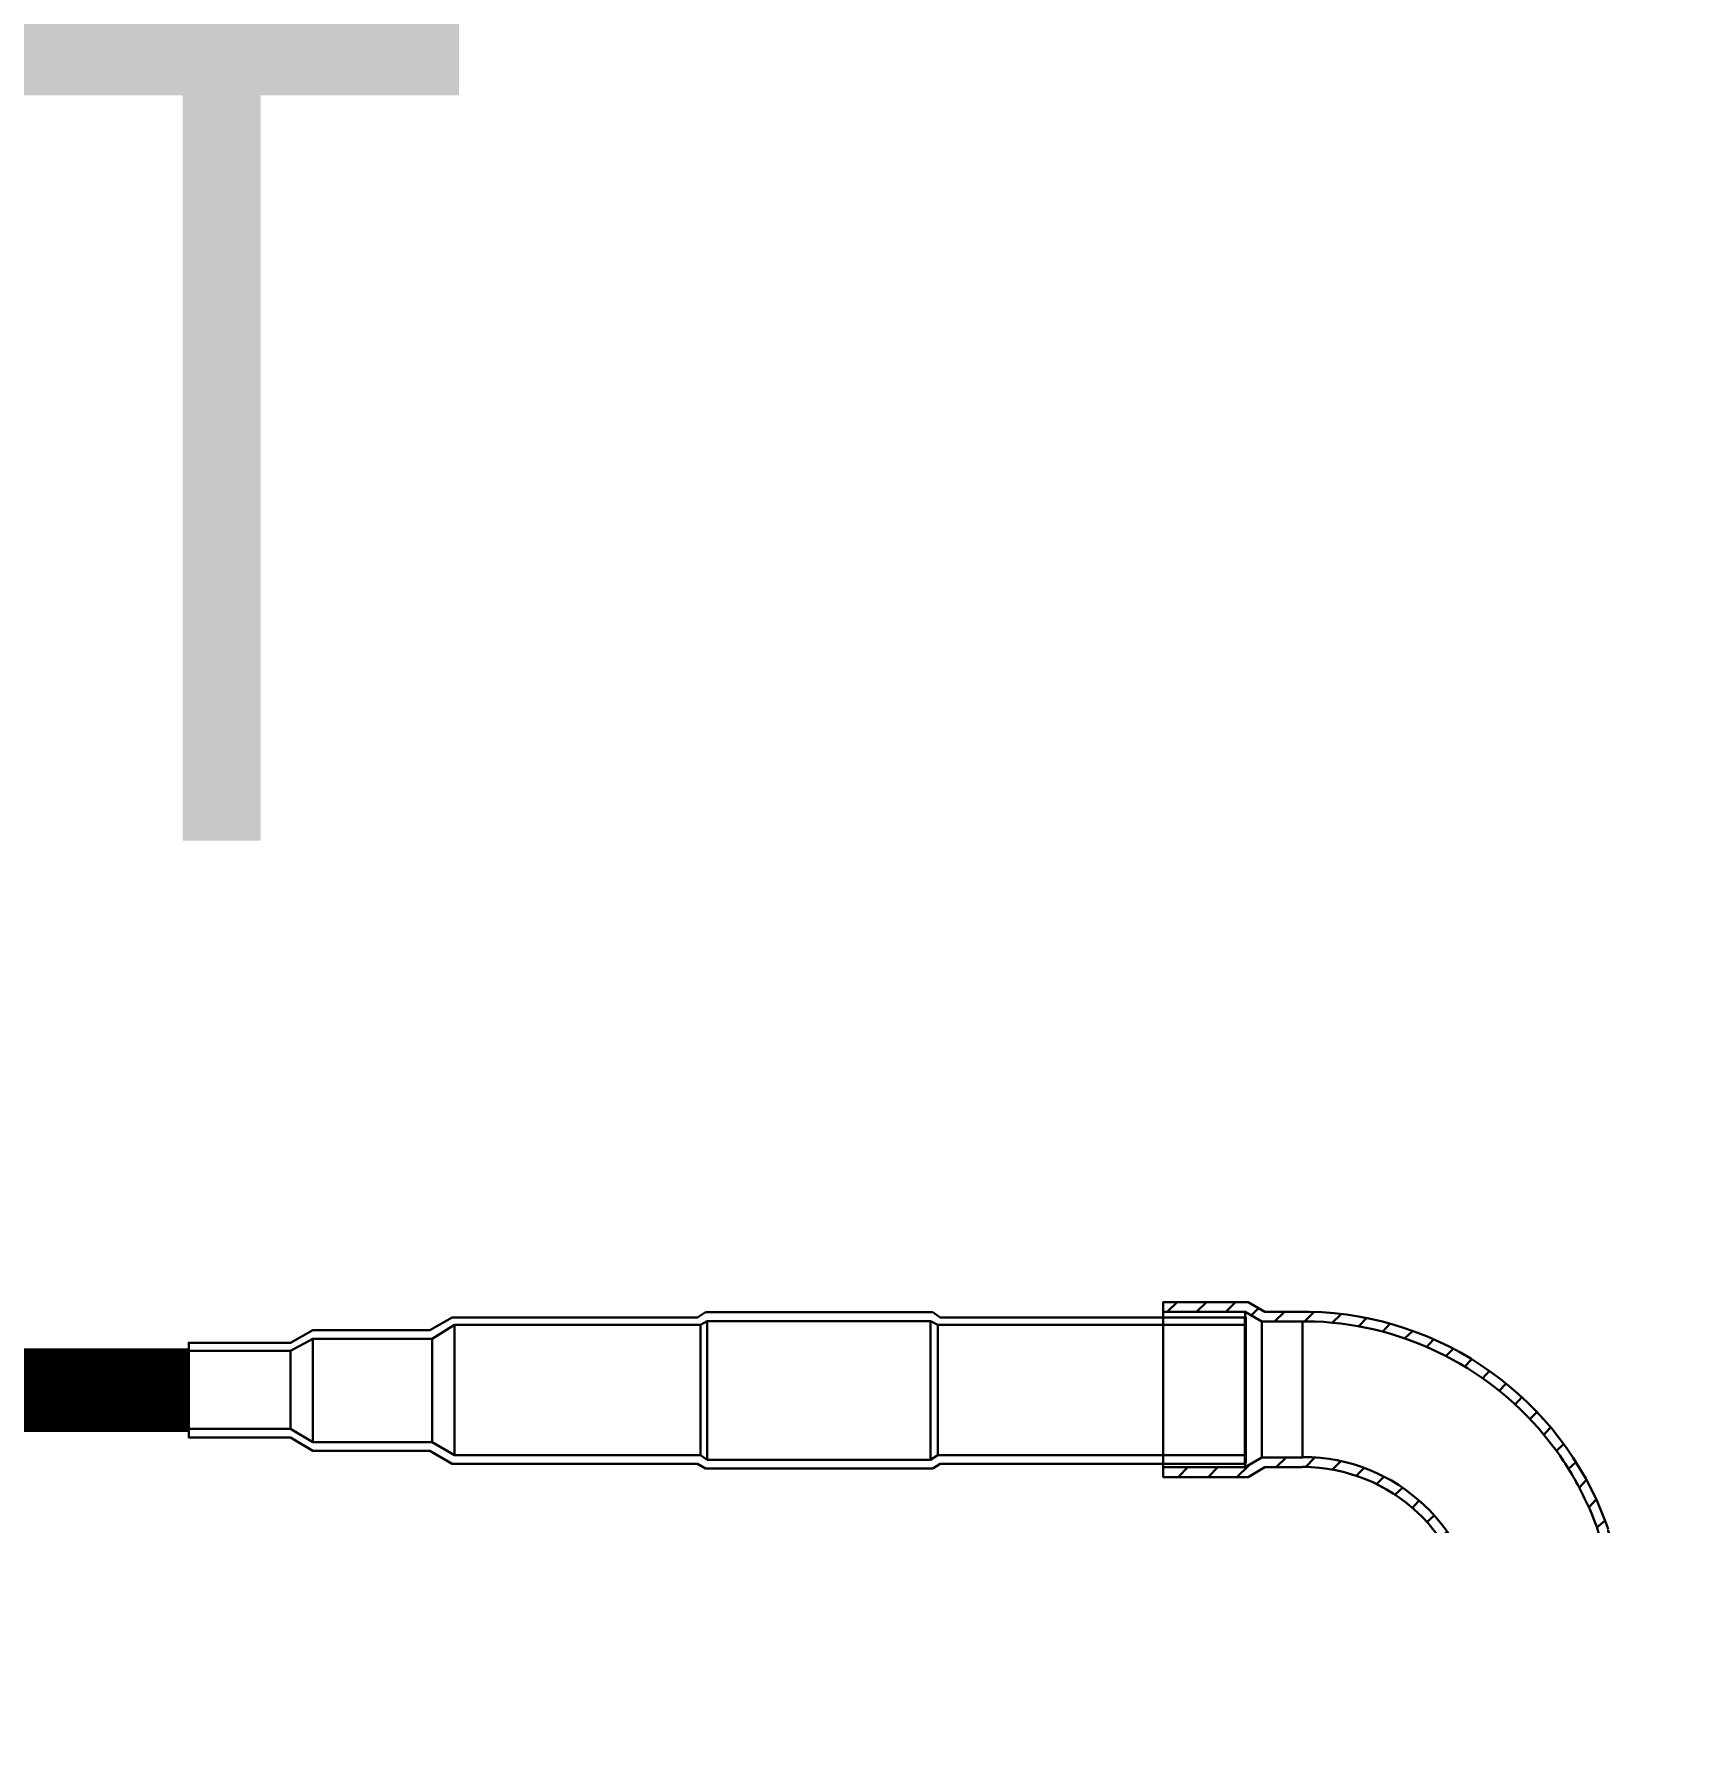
# Model space of a CAD drawing. Header units: millimetres. Extents: x -81374 to 485233, y -39075 to 157313.
# Drawn here: x 38708.1 to 39104.4, y -12102.9 to -11696.1 of the extents above; entities that cross this region are included whole.
import ezdxf
from ezdxf.enums import TextEntityAlignment as Align

# ---------------------------------------------------------------- set-up
doc = ezdxf.new("R2010")
doc.units = ezdxf.units.MM
for name, color, linetype, lineweight in [('G-IMPT', 8, 'Continuous', 5), ('P-PIPE-IDEN', 7, 'Continuous', 9), ('vrv text', 90, 'Continuous', 30)]:
    doc.layers.add(name, color=color, linetype=linetype, lineweight=lineweight)
doc.layers.add('M-HVAC VRV PIPE', color=152, linetype='Continuous')
doc.layers.add('M-HVAC-TEXT', color=7, linetype='Continuous')
doc.styles.add('Arial_2', font='arial.ttf', dxfattribs={"height": 75})
doc.styles.add('romans', font='stylu.ttf', dxfattribs={"height": 125})
doc.styles.get("Standard").update_dxf_attribs({"font": 'arial.ttf'})

# ---------------------------------------------------------------- blocks, each defined once
blk = doc.blocks.new('floor plan 1')
at = {"layer": 'G-IMPT', "color": 8, "ltscale": 500}
for p, q in [((19363.3, -27052.2, 0), (19359.6, -27053.63, 0)), ((19367.3, -27051.3, 0), (19363.3, -27052.2, 0)), ((19371.63, -27050.95, 0), (19367.3, -27051.3, 0)), ((19371.63, -27050.95, 0), (19376.03, -27051.3, 0)), ((19376.03, -27051.3, 0), (19380, -27052.21, 0)), ((19380, -27052.21, 0), (19383.69, -27053.65, 0)), ((19356.05, -27055.62, 0), (19352.82, -27058.07, 0)), ((19359.6, -27053.63, 0), (19356.05, -27055.62, 0)), ((19383.69, -27053.65, 0), (19390.52, -27058.13, 0)), ((19352.82, -27058.07, 0), (19349.98, -27060.95, 0)), ((19390.52, -27058.13, 0), (19395.71, -27064.22, 0)), ((19347.56, -27064.22, 0), (19345.64, -27067.77, 0)), ((19349.98, -27060.95, 0), (19347.56, -27064.22, 0)), ((19395.71, -27064.22, 0), (19397.61, -27067.74, 0)), ((19345.64, -27067.77, 0), (19343.33, -27075.65, 0)), ((19397.61, -27067.74, 0), (19399.94, -27075.64, 0)), ((19343.33, -27075.65, 0), (19343.04, -27079.78, 0)), ((19399.94, -27075.64, 0), (19400.23, -27079.78, 0)), ((19343.03, -27087.93, 0), (19343.03, -27079.78, 0)), ((19400.23, -27079.78, 0), (19400.23, -27087.75, 0)), ((19371.63, -27085.44, 0), (19316, -27090.2, 0)), ((19371.63, -27086.35, 0), (19360.4, -27087.6, 0)), ((19371.63, -27085.44, 0), (19427.27, -27090.2, 0)), ((19371.63, -27086.35, 0), (19382.87, -27087.6, 0)), ((19316, -27090.2, 0), (19255.69, -27103.31, 0)), ((19427.27, -27090.2, 0), (19487.58, -27103.31, 0)), ((19289.63, -27095.42, 0), (19284.81, -27097.08, 0)), ((19298.59, -27094.43, 0), (19289.63, -27095.42, 0)), ((19371.63, -27096.88, 0), (19317.75, -27101.5, 0)), ((19371.63, -27096.88, 0), (19425.52, -27101.5, 0)), ((19444.68, -27094.43, 0), (19453.64, -27095.42, 0)), ((19453.64, -27095.42, 0), (19458.46, -27097.08, 0)), ((19371.63, -27097.79, 0), (19288.21, -27107.88, 0)), ((19343.03, -27164.2, 0), (19343.03, -27098.49, 0)), ((19371.63, -27097.79, 0), (19455.06, -27107.88, 0)), ((19400.23, -27097.33, 0), (19400.23, -27164.2, 0)), ((19255.69, -27103.31, 0), (19251.15, -27104.43, 0)), ((19317.75, -27101.5, 0), (19258.97, -27114.28, 0)), ((19425.52, -27101.5, 0), (19484.3, -27114.28, 0)), ((19257.64, -27107.13, 0), (19279.83, -27146.4, 0)), ((19288.21, -27107.88, 0), (19274.52, -27112.7, 0)), ((19455.06, -27107.88, 0), (19468.75, -27112.7, 0)), ((19269.87, -27152.03, 0), (19247.68, -27112.76, 0)), ((19274.52, -27112.7, 0), (19262.54, -27118.21, 0)), ((19254.16, -27115.47, 0), (19212.42, -27130.45, 0)), ((19258.97, -27114.28, 0), (19254.16, -27115.47, 0)), ((19363.29, -27133.68, 0), (19363.29, -27118.05, 0)), ((19221.93, -27126.86, 0), (19227.54, -27123.39, 0)), ((19253.71, -27122.28, 0), (19241.51, -27128.55, 0)), ((19211.82, -27134.57, 0), (19221.93, -27126.86, 0)), ((19241.51, -27128.55, 0), (19231.28, -27134.45, 0)), ((19212.42, -27130.45, 0), (19192.7, -27140.86, 0)), ((19206.4, -27140.79, 0), (19211.82, -27134.57, 0)), ((19231.28, -27134.45, 0), (19224.4, -27139.06, 0)), ((19192.7, -27140.86, 0), (19177.45, -27151.5, 0)), ((19204.13, -27145.72, 0), (19206.4, -27140.79, 0)), ((19224.4, -27139.06, 0), (19219.78, -27142.79, 0)), ((19204.36, -27152.2, 0), (19204.13, -27145.72, 0)), ((19217.01, -27145.63, 0), (19215.16, -27148.75, 0)), ((19219.78, -27142.79, 0), (19217.01, -27145.63, 0)), ((19278.57, -27144.88, 0), (19277.45, -27144.14, 0)), ((19279.47, -27145.84, 0), (19278.57, -27144.88, 0)), ((19280.12, -27146.99, 0), (19279.47, -27145.84, 0)), ((19205.11, -27152.65, 0), (19207.42, -27148.11, 0)), ((19207.42, -27148.11, 0), (19209.11, -27147.09, 0)), ((19208.85, -27147.08, 0), (19210.78, -27146.95, 0)), ((19209.11, -27147.09, 0), (19208.85, -27147.08, 0)), ((19210.78, -27146.95, 0), (19211.7, -27147.01, 0)), ((19211.7, -27147.01, 0), (19212.6, -27147.21, 0)), ((19212.6, -27147.21, 0), (19213.45, -27147.56, 0)), ((19213.45, -27147.56, 0), (19214.23, -27148.04, 0)), ((19214.23, -27148.04, 0), (19214.92, -27148.65, 0)), ((19214.92, -27148.65, 0), (19215.49, -27149.35, 0)), ((19215.16, -27148.75, 0), (19215.92, -27150.06, 0)), ((19215.34, -27149.14, 0), (19232.04, -27171.05, 0)), ((19269.58, -27147.05, 0), (19269.14, -27149.27, 0)), ((19269.14, -27149.27, 0), (19269.58, -27151.45, 0)), ((19177.45, -27151.5, 0), (19171.71, -27156.49, 0)), ((19205.53, -27154.85, 0), (19204.36, -27152.2, 0)), ((19206.08, -27155.85, 0), (19205.11, -27152.65, 0)), ((19215.92, -27150.06, 0), (19216.03, -27150.33, 0)), ((19171.71, -27156.49, 0), (19167.07, -27161.23, 0)), ((19222.9, -27177.93, 0), (19206.23, -27156.06, 0)), ((19167.07, -27161.23, 0), (19160.96, -27169.47, 0)), ((19160.96, -27169.47, 0), (19158.53, -27175.46, 0)), ((19221.81, -27174.05, 0), (19221.84, -27175.43, 0)), ((19232.08, -27171.11, 0), (19233.17, -27172.6, 0)), ((19233.17, -27172.6, 0), (19234.86, -27174.99, 0)), ((19158.53, -27175.46, 0), (19158.74, -27179.43, 0)), ((19221.84, -27175.43, 0), (19222.23, -27176.76, 0)), ((19222.23, -27176.76, 0), (19222.76, -27177.74, 0)), ((19222.76, -27177.74, 0), (19223.12, -27178.2, 0)), ((19222.85, -27177.88, 0), (19225.62, -27181.75, 0)), ((19223.12, -27178.2, 0), (19223.61, -27178.71, 0)), ((19234.86, -27174.99, 0), (19237.44, -27178.72, 0)), ((19150.32, -27187.16, 0), (19158.74, -27179.43, 0)), ((19157.63, -27180.64, 0), (19159.18, -27180.72, 0)), ((19159.18, -27180.72, 0), (19160.65, -27181.24, 0)), ((19160.62, -27181.22, 0), (19194.43, -27198.46, 0)), ((19160.65, -27181.24, 0), (19161.9, -27182.12, 0)), ((19223.61, -27178.71, 0), (19224.16, -27179.15, 0)), ((19224.16, -27179.15, 0), (19224.76, -27179.51, 0)), ((19224.76, -27179.51, 0), (19225.39, -27179.79, 0)), ((19225.39, -27179.79, 0), (19226.07, -27179.99, 0)), ((19225.62, -27181.75, 0), (19228.26, -27185.56, 0)), ((19226.07, -27179.99, 0), (19226.76, -27180.11, 0)), ((19226.76, -27180.11, 0), (19227.47, -27180.14, 0)), ((19237.44, -27178.72, 0), (19240.55, -27183.25, 0)), ((19152.37, -27186.32, 0), (19152.5, -27184.84, 0)), ((19152.41, -27187.1, 0), (19152.37, -27186.32, 0)), ((19152.5, -27184.84, 0), (19153.37, -27182.88, 0)), ((19153.37, -27182.88, 0), (19153.65, -27182.71, 0)), ((19228.26, -27185.56, 0), (19231.32, -27190.02, 0)), ((19240.55, -27183.25, 0), (19246.19, -27191.55, 0)), ((19150.32, -27187.16, 0), (19154.24, -27190.6, 0)), ((19152.57, -27187.87, 0), (19152.41, -27187.1, 0)), ((19152.83, -27188.62, 0), (19152.57, -27187.87, 0)), ((19153.17, -27189.31, 0), (19152.83, -27188.62, 0)), ((19153.61, -27189.95, 0), (19153.17, -27189.31, 0)), ((19154.14, -27190.52, 0), (19153.61, -27189.95, 0)), ((19231.32, -27190.02, 0), (19236.86, -27198.17, 0)), ((19189.22, -27208.64, 0), (19155.42, -27191.41, 0)), ((19246.19, -27191.55, 0), (19249.92, -27197.06, 0)), ((19194.93, -27198.74, 0), (19195.53, -27199.12, 0)), ((19236.86, -27198.17, 0), (19240.82, -27204.03, 0)), ((19195.53, -27199.12, 0), (19196.72, -27199.96, 0)), ((19196.72, -27199.96, 0), (19199.84, -27202.59, 0)), ((19199.84, -27202.59, 0), (19203.14, -27205.65, 0)), ((19186.69, -27206.01, 0), (19187.12, -27206.74, 0)), ((19187.12, -27206.74, 0), (19187.58, -27207.31, 0)), ((19195.81, -27207.54, 0), (19196.71, -27206.37, 0)), ((19196.71, -27206.37, 0), (19197.27, -27205, 0)), ((19197.27, -27205, 0), (19197.47, -27203.55, 0)), ((19203.14, -27205.65, 0), (19205.73, -27208.13, 0)), ((19187.58, -27207.31, 0), (19187.95, -27207.74, 0)), ((19187.95, -27207.74, 0), (19189.08, -27208.57, 0)), ((19188.71, -27208.35, 0), (19190.84, -27209.92, 0)), ((19189.08, -27208.57, 0), (19190.43, -27209.09, 0)), ((19190.43, -27209.09, 0), (19191.87, -27209.25, 0)), ((19190.84, -27209.92, 0), (19193.3, -27212.11, 0)), ((19191.87, -27209.25, 0), (19193.31, -27209.03, 0)), ((19193.31, -27209.03, 0), (19194.66, -27208.45, 0)), ((19194.66, -27208.45, 0), (19195.81, -27207.54, 0)), ((19205.73, -27208.13, 0), (19209.37, -27211.71, 0)), ((19193.3, -27212.11, 0), (19196.93, -27215.54, 0)), ((19209.37, -27211.71, 0), (19215.63, -27218.02, 0)), ((19196.93, -27215.54, 0), (19200.17, -27218.7, 0)), ((19200.17, -27218.7, 0), (19206.68, -27225.22, 0)), ((19343.03, -27231.59, 0), (19343.03, -27219.92, 0)), ((19400.23, -27219.92, 0), (19400.23, -27231.59, 0)), ((19206.68, -27225.22, 0), (19208.64, -27227.24, 0)), ((19343.03, -27245.07, 0), (19343.03, -27237.09, 0)), ((19400.24, -27237.09, 0), (19400.24, -27245.07, 0))]:
    blk.add_line(p, q, dxfattribs=at)
for centre, radius, start, end in [((30901.19, -15868.25), 12777.77, 49.906974, 259.603181), ((18060.55, -17690.18), 9598.53, 196.540677, 301.958989), ((19371.63, -27387.8, 0), 228.8, 0, 180), ((19371.63, -27387.8, 0), 228.8, 0, 180), ((19371.63, -27387.8, 0), 227.37, 0, 180)]:
    blk.add_arc(centre, radius, start, end, dxfattribs=at)
at = {"layer": 'G-IMPT', "color": 8, "ltscale": 500, "extrusion": (0, 0, -1)}
for centre, major_axis, ratio, start_param, end_param in [((19252.66, -27109.95, 0), (4.98, 2.81), 0.992436, 4.258135, 5.223509), ((19252.66, -27109.95, 0), (4.98, 2.81), 0.992436, 0.957956, 2.081916), ((19371.63, -27114.49, 0), (-8.35, 0), 0.173648, 0.261799, 2.879793), ((19371.63, -27114.49, 0), (-8.35, 0), 0.173648, 5.497787, 6.021386), ((19371.63, -27114.49, 0), (-8.35, 0), 0.173648, 4.18879, 5.235988), ((19371.63, -27114.49, 0), (-8.35, 0), 0.173648, 3.403392, 3.926991), ((19274.85, -27149.22, 0), (4.98, 2.81), 0.992436, 0.099802, 2.081916), ((19274.85, -27149.22, 0), (4.98, 2.81), 0.992436, 2.081916, 3.241394)]:
    blk.add_ellipse(centre, major_axis=major_axis, ratio=ratio, start_param=start_param, end_param=end_param, dxfattribs=at)
at = {"layer": 'G-IMPT', "color": 8, "ltscale": 500}
for points in [[(19343.47, -27084.78, 0), (19342.9, -27081.49, 0), (19342.88, -27074.71, 0), (19346.35, -27065.12, 0), (19352.79, -27057.32, 0), (19361.68, -27052.13, 0), (19368.17, -27051, 0), (19371.63, -27050.96, 0)], [(19371.63, -27087.05, 0), (19371.63, -27086.89, 0), (19371.63, -27086.63, 0), (19371.63, -27086.39, 0), (19371.63, -27086.32, 0), (19371.63, -27086.44, 0), (19371.63, -27086.72, 0), (19371.63, -27087.02, 0), (19371.63, -27087.19, 0)], [(19371.63, -27087.05, 0), (19371.63, -27086.9, 0), (19371.63, -27086.63, 0), (19371.63, -27086.39, 0), (19371.63, -27086.32, 0), (19371.63, -27086.44, 0), (19371.63, -27086.72, 0), (19371.63, -27087.02, 0), (19371.63, -27087.19, 0)], [(19251.15, -27104.43, 0), (19251.16, -27104.43, 0), (19251.18, -27104.44, 0), (19251.2, -27104.47, 0)], [(19369.1, -27108.48, 0), (19367.61, -27108.34, 0), (19366.17, -27108.1, 0), (19364.76, -27107.76, 0)], [(19369.1, -27108.48, 0), (19367.62, -27108.35, 0), (19366.18, -27108.11, 0), (19364.77, -27107.76, 0)], [(19378.7, -27107.71, 0), (19377.26, -27108.07, 0), (19375.76, -27108.25, 0), (19374.25, -27108.38, 0)], [(19364.12, -27112.33, 0), (19363.85, -27112.5, 0), (19363.43, -27112.82, 0), (19363.29, -27113.08, 0), (19363.29, -27113.19, 0)], [(19379.98, -27113.19, 0), (19379.98, -27113.08, 0), (19379.84, -27112.82, 0), (19379.42, -27112.5, 0), (19379.15, -27112.33, 0)], [(19379.77, -27113.45, 0), (19379.91, -27113.39, 0), (19379.98, -27113.3, 0), (19379.98, -27113.19, 0)]]:
    blk.add_open_spline(points, degree=3, dxfattribs=at)
for points, knots in [([(19343.47, -27084.76, 0), (19343.25, -27083.54, 0), (19343.01, -27081.28, 0), (19343.05, -27077.87, 0), (19343.48, -27074.18, 0), (19344.63, -27069.92, 0), (19346.71, -27065.34, 0), (19349.59, -27061.22, 0), (19353.1, -27057.63, 0), (19357.22, -27054.74, 0), (19361.79, -27052.56, 0), (19366.52, -27051.29, 0), (19369.9, -27050.98, 0), (19371.63, -27050.96, 0)], [-0.5555556, -0.5555556, -0.5555556, -0.5555556, -0.5138889, -0.4791667, -0.4444444, -0.3888889, -0.3333333, -0.2777778, -0.2222222, -0.1666667, -0.1111111, -0.0555556, 0, 0, 0, 0]), ([(19371.63, -27050.96, 0), (19375.11, -27051, 0), (19379.96, -27051.84, 0), (19386.04, -27054.73, 0), (19390.15, -27057.61, 0), (19393.68, -27061.22, 0), (19396.57, -27065.35, 0), (19398.64, -27069.91, 0), (19399.95, -27074.76, 0), (19400.36, -27079.76, 0), (19400.09, -27083.11, 0), (19399.81, -27084.76, 0)], [-1, -1, -1, -1, -0.8888889, -0.8333333, -0.7777778, -0.7222222, -0.6666667, -0.6111111, -0.5555556, -0.5, -0.4444444, -0.4444444, -0.4444444, -0.4444444]), ([(19371.63, -27050.96, 0), (19375.98, -27051.01, 0), (19381.96, -27052.32, 0), (19388.39, -27056.26, 0), (19391.47, -27058.94, 0), (19393.62, -27061.27, 0), (19395.51, -27063.82, 0), (19397.58, -27067.34, 0), (19399.5, -27072.36, 0), (19400.27, -27077.44, 0), (19400.22, -27081.7, 0), (19399.98, -27083.75, 0), (19399.8, -27084.77, 0)], [-1, -1, -1, -1, -0.8611111, -0.7916667, -0.7569444, -0.7222222, -0.6875, -0.6527778, -0.5833333, -0.5138889, -0.4791667, -0.4444444, -0.4444444, -0.4444444, -0.4444444]), ([(19371.63, -27087.3, 0), (19371.63, -27087.05, 0), (19371.63, -27086.6, 0), (19371.63, -27085.87, 0), (19371.63, -27085.37, 0), (19371.63, -27085.45, 0), (19371.63, -27085.85, 0), (19371.63, -27086.16, 0), (19371.63, -27086.34, 0)], [0.5555556, 0.5555556, 0.5555556, 0.5555556, 0.6111111, 0.6666667, 0.7777778, 0.8888889, 0.9444444, 1, 1, 1, 1]), ([(19371.63, -27095.98, 0), (19371.63, -27096.16, 0), (19371.63, -27096.46, 0), (19371.63, -27096.76, 0), (19371.63, -27096.9, 0), (19371.63, -27096.86, 0), (19371.63, -27096.64, 0), (19371.63, -27096.14, 0), (19371.63, -27095.3, 0), (19371.63, -27094.25, 0), (19371.63, -27093.36, 0), (19371.63, -27092.4, 0), (19371.63, -27091.08, 0), (19371.63, -27089.74, 0), (19371.63, -27088.49, 0), (19371.63, -27087.64, 0), (19371.63, -27086.9, 0), (19371.63, -27086.52, 0), (19371.63, -27086.34, 0)], [0, 0, 0, 0, 0.055556, 0.111111, 0.166667, 0.222222, 0.277778, 0.333333, 0.444444, 0.5, 0.555556, 0.611111, 0.666667, 0.777778, 0.833333, 0.888889, 0.944444, 1, 1, 1, 1]), ([(19371.63, -27096.96, 0), (19371.63, -27097.13, 0), (19371.63, -27097.42, 0), (19371.63, -27097.71, 0), (19371.63, -27097.82, 0), (19371.63, -27097.75, 0), (19371.63, -27097.52, 0), (19371.63, -27096.99, 0), (19371.63, -27096.35, 0), (19371.63, -27095.85, 0)], [-0.6666667, -0.6666667, -0.6666667, -0.6666667, -0.6111111, -0.5555556, -0.5, -0.4444444, -0.3888889, -0.3333333, -0.2222222, -0.2222222, -0.2222222, -0.2222222]), ([(19371.63, -27096.96, 0), (19371.63, -27097.13, 0), (19371.63, -27097.42, 0), (19371.63, -27097.71, 0), (19371.63, -27097.82, 0), (19371.63, -27097.75, 0), (19371.63, -27097.52, 0), (19371.63, -27097.05, 0), (19371.63, -27096.46, 0), (19371.63, -27095.97, 0), (19371.63, -27095.85, 0)], [0.3333333, 0.3333333, 0.3333333, 0.3333333, 0.3888889, 0.4444444, 0.5, 0.5555556, 0.6111111, 0.6666667, 0.75, 0.7777778, 0.7777778, 0.7777778, 0.7777778]), ([(19251.27, -27105.31, 0), (19251.23, -27105.13, 0), (19251.17, -27104.84, 0), (19251.13, -27104.52, 0), (19251.14, -27104.44, 0), (19251.15, -27104.43, 0)], [0, 0, 0, 0, 0.0555556, 0.1111111, 0.1797143, 0.1797143, 0.1797143, 0.1797143]), ([(19251.27, -27105.31, 0), (19251.3, -27105.49, 0), (19251.38, -27105.86, 0), (19251.61, -27106.82, 0), (19251.97, -27108.26, 0), (19252.4, -27109.9, 0), (19252.76, -27111.18, 0), (19253.05, -27112.18, 0), (19253.34, -27113.17, 0), (19253.62, -27114.08, 0), (19253.86, -27114.79, 0), (19254.02, -27115.23, 0), (19254.09, -27115.39, 0), (19254.12, -27115.43, 0)], [0, 0, 0, 0, 0.0555556, 0.1111111, 0.2222222, 0.3333333, 0.3888889, 0.4444444, 0.5138889, 0.5833333, 0.6527778, 0.7222222, 0.7777778, 0.7777778, 0.7777778, 0.7777778]), ([(19378.71, -27107.7, 0), (19378.05, -27107.87, 0), (19376.61, -27108.2, 0), (19375.09, -27108.34, 0), (19374.27, -27108.4, 0)], [-0.07874903, -0.07874903, -0.07874903, -0.07874903, -0.05555556, -0.02873291, -0.02873291, -0.02873291, -0.02873291]), ([(19273.42, -27110.98, 0), (19273.53, -27111.21, 0), (19273.76, -27111.63, 0), (19274.04, -27112.12, 0), (19274.27, -27112.47, 0), (19274.43, -27112.67, 0), (19274.5, -27112.7, 0), (19274.52, -27112.7, 0)], [0.2222222, 0.2222222, 0.2222222, 0.2222222, 0.2777778, 0.3333333, 0.3888889, 0.4444444, 0.4956758, 0.4956758, 0.4956758, 0.4956758]), ([(19274.52, -27112.7, 0), (19274.52, -27112.69, 0), (19274.55, -27112.68, 0), (19274.56, -27112.6, 0), (19274.52, -27112.33, 0), (19274.38, -27111.76, 0), (19274.16, -27111.14, 0), (19273.98, -27110.65, 0)], [0.4980564, 0.4980564, 0.4980564, 0.4980564, 0.5, 0.5555556, 0.6111111, 0.6666667, 0.7777778, 0.7777778, 0.7777778, 0.7777778]), ([(19363.29, -27113.19, 0), (19363.29, -27113.3, 0), (19363.43, -27113.48, 0), (19363.95, -27113.58, 0), (19364.56, -27113.61, 0), (19365.1, -27113.62, 0), (19365.72, -27113.6, 0), (19366.41, -27113.57, 0), (19367.17, -27113.54, 0), (19368.27, -27113.49, 0), (19369.75, -27113.43, 0), (19371.01, -27113.42, 0), (19371.63, -27113.42, 0)], [-1, -1, -1, -1, -0.857143, -0.714286, -0.642857, -0.571429, -0.5, -0.428571, -0.357143, -0.285714, -0.142857, 0, 0, 0, 0]), ([(19371.63, -27110.52, 0), (19371.01, -27110.52, 0), (19369.75, -27110.58, 0), (19368.27, -27110.82, 0), (19367.17, -27111.08, 0), (19366.41, -27111.3, 0), (19365.72, -27111.55, 0), (19365.21, -27111.76, 0), (19364.94, -27111.88, 0), (19364.85, -27111.92, 0)], [-1, -1, -1, -1, -0.8571429, -0.7142857, -0.6428571, -0.5714286, -0.5, -0.4285714, -0.3958969, -0.3958969, -0.3958969, -0.3958969]), ([(19378.16, -27111.8, 0), (19377.97, -27111.72, 0), (19377.55, -27111.55, 0), (19376.86, -27111.3, 0), (19376.1, -27111.08, 0), (19375, -27110.82, 0), (19373.52, -27110.58, 0), (19372.26, -27110.52, 0), (19371.63, -27110.52, 0)], [-0.5714286, -0.5714286, -0.5714286, -0.5714286, -0.5, -0.4285714, -0.3571429, -0.2857143, -0.1428571, 0, 0, 0, 0]), ([(19371.63, -27113.42, 0), (19372.26, -27113.42, 0), (19373.52, -27113.43, 0), (19375, -27113.49, 0), (19376.1, -27113.54, 0), (19376.86, -27113.57, 0), (19377.55, -27113.6, 0), (19378.17, -27113.62, 0), (19378.71, -27113.61, 0), (19379.02, -27113.6, 0), (19379.15, -27113.59, 0)], [-1, -1, -1, -1, -0.8571429, -0.7142857, -0.6428571, -0.5714286, -0.5, -0.4285714, -0.3571429, -0.2857143, -0.2857143, -0.2857143, -0.2857143]), ([(19210.78, -27158.25, 0), (19211.21, -27158.24, 0), (19211.83, -27158.16, 0), (19212.53, -27157.95, 0), (19212.91, -27157.8, 0), (19213.19, -27157.67, 0), (19213.47, -27157.53, 0), (19213.81, -27157.32, 0), (19214.38, -27156.9, 0), (19215.1, -27156.19, 0), (19215.69, -27155.35, 0), (19216.05, -27154.62, 0), (19216.26, -27154.05, 0), (19216.4, -27153.43, 0), (19216.47, -27152.8, 0), (19216.46, -27152.16, 0), (19216.39, -27151.54, 0), (19216.25, -27150.94, 0), (19215.98, -27150.17, 0), (19215.69, -27149.63, 0), (19215.46, -27149.3, 0)], [0, 0, 0, 0, 0.1, 0.15, 0.175, 0.2, 0.225, 0.25, 0.3, 0.4, 0.5, 0.55, 0.6, 0.65, 0.7, 0.75, 0.8, 0.85, 0.9, 1, 1, 1, 1]), ([(19206.11, -27155.89, 0), (19206.19, -27156.01, 0), (19206.32, -27156.18, 0), (19206.52, -27156.41, 0), (19206.67, -27156.57, 0), (19206.83, -27156.73, 0), (19207, -27156.89, 0), (19207.18, -27157.04, 0), (19207.36, -27157.18, 0), (19207.55, -27157.31, 0), (19207.74, -27157.43, 0), (19207.94, -27157.55, 0), (19208.14, -27157.65, 0), (19208.34, -27157.75, 0), (19208.62, -27157.87, 0), (19209.12, -27158.04, 0), (19209.87, -27158.21, 0), (19210.48, -27158.25, 0), (19210.78, -27158.25, 0)], [0, 0, 0, 0, 0.083333, 0.125, 0.166667, 0.208333, 0.25, 0.291667, 0.333333, 0.375, 0.416667, 0.458333, 0.5, 0.541667, 0.583333, 0.666667, 0.833333, 1, 1, 1, 1]), ([(19228.71, -27168.96, 0), (19228.81, -27168.98, 0), (19229.01, -27169.02, 0), (19229.31, -27169.11, 0), (19229.6, -27169.21, 0), (19229.88, -27169.33, 0), (19230.14, -27169.45, 0), (19230.36, -27169.57, 0), (19230.58, -27169.71, 0), (19230.82, -27169.86, 0), (19231.05, -27170.04, 0), (19231.25, -27170.21, 0), (19231.42, -27170.37, 0), (19231.59, -27170.54, 0), (19231.78, -27170.74, 0), (19231.97, -27170.96, 0), (19232.08, -27171.11, 0), (19232.14, -27171.2, 0)], [0.2222222, 0.2222222, 0.2222222, 0.2222222, 0.2777778, 0.3333333, 0.3888889, 0.4444444, 0.5, 0.5416667, 0.5833333, 0.6388889, 0.6944444, 0.7361111, 0.7777778, 0.8194444, 0.8611111, 0.9166667, 1, 1, 1, 1]), ([(19232.14, -27171.2, 0), (19232.19, -27171.27, 0), (19232.29, -27171.42, 0), (19232.44, -27171.67, 0), (19232.57, -27171.92, 0), (19232.67, -27172.15, 0), (19232.8, -27172.45, 0), (19232.92, -27172.81, 0), (19233.03, -27173.22, 0), (19233.09, -27173.56, 0), (19233.13, -27173.9, 0), (19233.15, -27174.24, 0), (19233.15, -27174.59, 0), (19233.12, -27174.93, 0), (19233.08, -27175.28, 0), (19232.99, -27175.73, 0), (19232.83, -27176.29, 0), (19232.56, -27176.94, 0), (19232.21, -27177.55, 0), (19231.78, -27178.11, 0), (19231.29, -27178.62, 0), (19230.75, -27179.06, 0), (19230.15, -27179.44, 0), (19229.62, -27179.69, 0), (19229.19, -27179.86, 0), (19228.85, -27179.96, 0), (19228.51, -27180.04, 0), (19228.05, -27180.11, 0), (19227.7, -27180.14, 0), (19227.47, -27180.14, 0)], [0, 0, 0, 0, 0.027778, 0.055556, 0.083333, 0.104167, 0.125, 0.166667, 0.194444, 0.222222, 0.25, 0.277778, 0.305556, 0.333333, 0.361111, 0.388889, 0.444444, 0.5, 0.555556, 0.611111, 0.666667, 0.722222, 0.777778, 0.833333, 0.861111, 0.888889, 0.916667, 0.944444, 1, 1, 1, 1]), ([(19163.67, -27186.32, 0), (19163.68, -27186, 0), (19163.64, -27185.53, 0), (19163.54, -27184.99, 0), (19163.45, -27184.69, 0), (19163.39, -27184.46, 0), (19163.31, -27184.24, 0), (19163.22, -27184.02, 0), (19163.12, -27183.81, 0), (19163.02, -27183.6, 0), (19162.91, -27183.4, 0), (19162.79, -27183.2, 0), (19162.67, -27183.01, 0), (19162.53, -27182.82, 0), (19162.39, -27182.64, 0), (19162.19, -27182.4, 0), (19162.02, -27182.24, 0), (19161.91, -27182.13, 0)], [0, 0, 0, 0, 0.2, 0.3, 0.35, 0.4, 0.45, 0.5, 0.55, 0.6, 0.65, 0.7, 0.75, 0.8, 0.85, 0.9, 1, 1, 1, 1]), ([(19154.13, -27190.51, 0), (19154.29, -27190.65, 0), (19154.54, -27190.86, 0), (19154.89, -27191.11, 0), (19155.17, -27191.28, 0), (19155.46, -27191.44, 0), (19155.76, -27191.58, 0), (19156.07, -27191.7, 0), (19156.39, -27191.8, 0), (19156.71, -27191.89, 0), (19157.03, -27191.95, 0), (19157.33, -27191.99, 0), (19157.6, -27192.01, 0), (19157.93, -27192.02, 0), (19158.3, -27192.01, 0), (19158.65, -27191.97, 0), (19158.97, -27191.92, 0), (19159.25, -27191.87, 0), (19159.56, -27191.82, 0), (19159.81, -27191.76, 0), (19160.04, -27191.68, 0), (19160.2, -27191.59, 0), (19160.29, -27191.5, 0), (19160.4, -27191.4, 0), (19160.55, -27191.29, 0), (19160.83, -27191.13, 0), (19161.27, -27190.88, 0), (19161.66, -27190.61, 0), (19161.9, -27190.4, 0), (19162.1, -27190.22, 0), (19162.31, -27189.99, 0), (19162.51, -27189.72, 0), (19162.69, -27189.45, 0), (19162.84, -27189.2, 0), (19163.03, -27188.87, 0), (19163.22, -27188.49, 0), (19163.38, -27188.06, 0), (19163.49, -27187.7, 0), (19163.57, -27187.35, 0), (19163.65, -27186.88, 0), (19163.67, -27186.54, 0), (19163.67, -27186.32, 0)], [0, 0, 0, 0, 0.05, 0.075, 0.1, 0.125, 0.15, 0.175, 0.2, 0.225, 0.25, 0.275, 0.29375, 0.3125, 0.35, 0.375, 0.39375, 0.425, 0.45, 0.475, 0.5, 0.525, 0.55, 0.575, 0.59375, 0.6125, 0.65, 0.675, 0.6875, 0.703125, 0.725, 0.75, 0.775, 0.79375, 0.8125, 0.85, 0.875, 0.9, 0.925, 0.95, 1, 1, 1, 1]), ([(19188.99, -27198.64, 0), (19189.2, -27198.52, 0), (19189.53, -27198.35, 0), (19189.99, -27198.17, 0), (19190.34, -27198.06, 0), (19190.7, -27197.97, 0), (19191.06, -27197.91, 0), (19191.42, -27197.86, 0), (19191.79, -27197.84, 0), (19192.15, -27197.85, 0), (19192.51, -27197.88, 0), (19192.87, -27197.93, 0), (19193.22, -27198, 0), (19193.58, -27198.1, 0), (19193.93, -27198.23, 0), (19194.26, -27198.37, 0), (19194.59, -27198.53, 0), (19194.89, -27198.72, 0), (19195.28, -27198.98, 0), (19195.54, -27199.2, 0), (19195.71, -27199.36, 0)], [0.4444444, 0.4444444, 0.4444444, 0.4444444, 0.5, 0.5277778, 0.5555556, 0.5833333, 0.6111111, 0.6388889, 0.6666667, 0.6944444, 0.7222222, 0.75, 0.7777778, 0.8055556, 0.8333333, 0.8611111, 0.8888889, 0.9166667, 0.9444444, 1, 1, 1, 1]), ([(19195.71, -27199.36, 0), (19195.73, -27199.39, 0), (19195.79, -27199.46, 0), (19195.9, -27199.59, 0), (19196.05, -27199.77, 0), (19196.21, -27199.95, 0), (19196.37, -27200.14, 0), (19196.5, -27200.31, 0), (19196.64, -27200.51, 0), (19196.78, -27200.75, 0), (19196.93, -27201.01, 0), (19197.07, -27201.33, 0), (19197.18, -27201.65, 0), (19197.28, -27201.98, 0), (19197.36, -27202.32, 0), (19197.43, -27202.7, 0), (19197.47, -27203.12, 0), (19197.48, -27203.41, 0), (19197.47, -27203.55, 0)], [0, 0, 0, 0, 0.041667, 0.104167, 0.161458, 0.229167, 0.270833, 0.3125, 0.364583, 0.416667, 0.479167, 0.541667, 0.625, 0.6875, 0.75, 0.833333, 0.916667, 1, 1, 1, 1])]:
    blk.add_open_spline(points, degree=3, knots=knots, dxfattribs=at)
for rotation, p in [(359.9992, (39680.63, -4989.62, 0)), (359.9992, (35886.72, -10139.29, 0)), (270.0008, (28873.29, -20643.48, 0)), (359.9992, (11975.31, -26935.44, 0)), (359.9992, (15267.63, -26935.44, 0)), (359.9992, (26686.27, -26987.73, 0)), (270.0008, (15861.11, -28615.02, 0)), (89.9992, (23697.81, -33300.57, 0)), (89.9992, (23597.87, -35337.73, 0)), (89.9992, (23597.88, -37388.34, 0)), (359.9992, (13750.44, -37781.54, 0)), (89.9992, (23697.83, -40746.76, 0)), (89.9992, (23597.8, -44302.49, 0)), (89.9992, (23597.81, -46399.06, 0)), (89.9992, (23697.78, -48339.78, 0)), (89.9992, (23697.77, -54279.98, 0)), (359.9992, (27418.07, -55702.4, 0)), (89.9992, (9671.91, -65856.51, 0)), (359.9992, (4684.11, -67403.39, 0)), (359.9992, (8737.21, -67403.39, 0))]:
    blk.add_attdef('PARTITIONTYPE', text='', height=200, rotation=rotation, dxfattribs=at).set_placement(p, align=Align.MIDDLE_CENTER)
blk = doc.blocks.new('zw$4E06')
at = {"layer": 'vrv text'}
for points in [[(-121.13, 50.18), (-123.37, 50.18, 0.309599), (-218.41, -17.67), (-219.12, -19.49)], [(-121.13, 47.07), (-125.19, 47.07, 0.219765), (-200.21, 8.63), (-201.29, 7.17), (-202.57, 5.52), (-203.69, 4.02), (-204.77, 2.36, 0.042815), (-212.32, -11.4), (-213.23, -13.06), (-213.98, -14.89), (-214.72, -16.92), (-215.47, -18.74), (-216.01, -20.61), (-216.17, -21.15), (-216.55, -21.9), (-216.76, -22.43), (-217.13, -22.97), (-217.29, -23.55), (-218.41, -25.17), (-218.75, -25.54), (-219.12, -26.13), (-219.7, -26.5), (-220.24, -27.04), (-220.4, -27.41), (-220.99, -27.78), (-221.52, -28.32), (-222.06, -28.49), (-222.44, -28.86), (-222.98, -29.24), (-223.56, -29.4)], [(-121.13, 3.65), (-124.07, 3.65, 0.392074), (-177.94, -51.84), (-178.15, -53.33), (-177.94, -54.61, 0.393328), (-124.07, -110.1), (-121.13, -110.1)], [(-121.13, 0.54), (-122.62, 0.54), (-123.91, 0.37, 0.390764), (-175, -51.84), (-175, -54.61, 0.390298), (-123.91, -106.99), (-121.13, -106.99)], [(-231.44, -31.64), (-231.06, -31.81, 0.021844), (-210.12, -47.07), (-199.63, -53.33), (-205.35, -43)], [(-205.35, -63.61), (-199.63, -53.33), (-209.95, -59.76, 0.03043), (-231.06, -74.81), (-231.44, -75.02)], [(-121.13, -153.68), (-123.16, -153.68, -0.308139), (-215.47, -87.87), (-216.01, -86.05), (-216.17, -85.3), (-216.55, -84.93), (-216.76, -84.18), (-217.09, -83.64), (-217.29, -83.1), (-217.67, -82.56), (-218.04, -81.98), (-218.41, -81.61), (-218.75, -81.07), (-219.12, -80.53), (-219.7, -80.16), (-220.24, -79.79), (-220.4, -79.25), (-220.99, -78.67), (-221.52, -78.5), (-222.06, -78.13), (-222.44, -77.59, 0.112916), (-230.15, -75.18), (-230.73, -75.02), (-231.44, -75.02)], [(-121.13, -156.79), (-123.37, -156.79, -0.307918), (-218.41, -88.99), (-219.12, -87.13), (-219.12, -86.59), (-219.33, -86.05), (-219.7, -85.67), (-219.87, -85.13), (-220.24, -84.76), (-220.24, -84.18), (-220.61, -83.85), (-220.99, -83.48), (-221.15, -82.9), (-221.52, -82.73), (-221.9, -82.19), (-222.27, -81.82), (-222.6, -81.61), (-222.98, -81.28), (-223.35, -80.91), (-223.72, -80.7), (-224.26, -80.32), (-224.63, -79.95), (-225.22, -79.79), (-225.38, -79.62), (-225.92, -79.41), (-226.5, -79.25), (-226.83, -79.04), (-227.41, -78.67), (-228.49, -78.67), (-228.86, -78.5), (-229.44, -78.33), (-230.36, -78.33), (-230.9, -78.13), (-231.44, -78.13)]]:
    blk.add_lwpolyline(points, format="xyb", dxfattribs=at)
for points in [[(-130.54, 46.49), (-133.45, 49.43)], [(-121.71, 47.07), (-124.82, 50.18)], [(-76.47, 50.18), (-76.47, 53.29), (-103.67, 53.29), (-109.02, 50.18), (-121.13, 50.18)], [(-102.76, 50.18), (-108.11, 47.07), (-121.13, 47.07)], [(-112.13, 47.07), (-115.28, 50.18)], [(-104.79, 49.06), (-106.99, 51.3)], [(-102.76, 50.18), (-102.76, 39.69)], [(-76.47, 0.37), (-76.47, 50.18), (-102.76, 50.18), (-102.76, 0.37)], [(-102.59, 48.35), (-4.98, 48.35), (-2.57, 50.01), (0, 50.01)], [(-96.5, 50.18), (-99.65, 53.29)], [(-87.13, 50.18), (-90.28, 53.29)], [(-77.75, 50.18), (-80.91, 53.29)], [(-76.47, 50.18), (-76.47, 39.69)], [(151.48, 48.35), (72.78, 48.35), (70.21, 50.01), (-0.91, 50.01)], [(-153.89, 41.72), (-156.25, 43.91)], [(-146.72, 43.75), (-149.08, 46.32)], [(-138.96, 45.41), (-141.57, 48.14)], [(-121.13, 3.48), (-121.13, 47.07)], [(-108.11, 3.48), (-108.11, 47.07)], [(-102.97, 1.66), (-102.97, 48.52)], [(-102.76, 47.23), (-102.76, 0.17)], [(-102.76, 45.41), (-102.76, 2.74)], [(-102.59, 1.45), (-102.59, 48.35)], [(0.17, 47.23), (-1.82, 47.23), (-4.23, 45.95), (-102.59, 45.95)], [(-4.23, 45.95), (-4.23, 4.23), (-102.59, 4.23)], [(-25.54, 45.95), (-33.26, 45.95)], [(-1.82, 47.23), (-1.82, 2.74), (0, 2.74)], [(0, 47.23), (69.67, 47.23), (71.86, 45.95), (150.74, 45.95), (157.91, 41.55), (196.15, 41.55), (203.32, 37.69), (203.32, 12.69), (196.15, 8.46), (157.91, 8.46), (150.74, 4.23), (71.86, 4.23), (69.67, 2.74)], [(69.67, 47.23), (69.67, 2.74)], [(70.21, 0), (72.78, 1.45), (151.48, 1.45), (158.66, 5.68), (196.15, 5.68), (203.32, 9.91), (235.87, 9.91), (235.87, 40.27), (203.32, 40.27), (196.15, 44.29)], [(71.86, 45.95), (71.86, 4.23)], [(93.39, 45.95), (101.1, 45.95)], [(150.74, 45.95), (150.74, 4.23)], [(158.66, 44.29), (151.48, 48.35)], [(196.15, 44.29), (158.66, 44.29)], [(-160.69, 38.77), (-163.05, 41.34)], [(157.91, 41.55), (157.91, 8.46)], [(196.15, 41.55), (196.15, 8.46)], [(-173.01, 32.51), (-175.2, 34.75)], [(-167.12, 36.04), (-169.32, 38.23)], [(203.32, 37.69), (235.87, 37.69)], [(-178.85, 28.86), (-181.09, 31.23)], [(-189.18, 20.4), (-191.38, 22.81)], [(-184.04, 24.8), (-186.4, 27.2)], [(-193.95, 15.8), (-195.98, 17.83)], [(-198.34, 10.66), (-200.58, 13.06)], [(203.32, 12.69), (235.87, 12.69)], [(-202.41, 5.52), (-204.61, 7.71)], [(-206.26, -0.21), (-208.67, 2.03)], [(-130.54, -0.54), (-133.28, 2.2)], [(-122.08, 0.37), (-125.03, 3.48)], [(-121.13, 3.48), (-108.11, 3.48), (-102.76, 0.37), (-76.47, 0.37), (-76.47, -2.78), (-103.67, -2.78), (-109.02, 0.37), (-121.13, 0.37)], [(-112.71, 0.37), (-115.82, 3.48)], [(-100.02, -2.78), (-103.88, 0.91)], [(0, 0), (-2.57, 0), (-4.98, 1.45), (-102.59, 1.45)], [(-90.82, -2.78), (-93.93, 0.37)], [(-81.24, -2.78), (-84.39, 0.37)], [(-25.54, 4.23), (-33.26, 4.23)], [(-4.23, 4.23), (-1.82, 2.74)], [(69.67, 2.74), (-0.75, 2.74)], [(0, 0), (70.21, 0)], [(93.39, 4.23), (101.1, 4.23)], [(-209.75, -6.26), (-211.95, -3.86)], [(-144.68, -5.14), (-147.09, -2.78)], [(-138.26, -2.41), (-140.62, 0)], [(-212.9, -12.52), (-215.1, -10.12)], [(-156.25, -12.69), (-158.29, -10.49)], [(-150.74, -8.46), (-153.14, -6.26)], [(-160.86, -17.29), (-163.26, -15.09)], [(-231.44, -28.49), (-229.78, -28.49), (-229.44, -28.32), (-228.86, -28.32), (-228.49, -28.12), (-227.79, -27.95), (-227.41, -27.78), (-226.83, -27.58), (-226.5, -27.41), (-225.92, -27.41), (-225.38, -27.04), (-225.22, -26.83), (-224.63, -26.5), (-224.26, -26.29), (-223.72, -26.13), (-222.98, -25.38), (-222.6, -25.17), (-222.27, -24.63), (-221.9, -24.26), (-221.52, -24.09), (-221.15, -23.55), (-220.99, -23.18), (-220.61, -22.81), (-220.24, -22.27), (-220.24, -22.06), (-219.87, -21.52), (-219.7, -21.15), (-219.33, -20.61), (-219.12, -20.03), (-219.12, -19.66)], [(-215.47, -18.95), (-218.04, -16.75)], [(-216.01, -20.98), (-216.01, -20.61)], [(-165.09, -22.43), (-167.49, -20.24)], [(-240.64, -28.49), (-246.16, -25.17), (-273.19, -25.17), (-273.19, -28.49), (-246.9, -28.49), (-241.55, -31.64)], [(-262.7, -28.49), (-265.81, -25.17)], [(-253.12, -28.49), (-256.44, -25.17)], [(-240.81, -31.64), (-247.07, -25.17)], [(-218.58, -25.38), (-220.99, -23.18)], [(-168.78, -28.32), (-170.97, -25.92)], [(-500.19, -74.1), (-500.19, -32.35), (-507.37, -36.78), (-545.43, -36.78), (-545.43, -34)], [(-507.95, -34), (-500.77, -29.77)], [(-500.77, -29.77), (-422.07, -29.77)], [(-349.29, -31.06), (-418.96, -31.06), (-421.36, -32.35), (-500.19, -32.35)], [(-442.68, -32.35), (-450.39, -32.35)], [(-422.07, -29.77), (-419.49, -28.32)], [(-421.36, -32.35), (-421.36, -74.1), (-418.96, -75.56)], [(-419.49, -28.32), (-348.38, -28.32)], [(-418.96, -31.06), (-418.96, -75.56), (-348.54, -75.56)], [(-349.45, -31.06), (-347.46, -31.06), (-345.22, -32.35), (-246.7, -32.35)], [(-246.7, -29.77), (-344.31, -29.77), (-346.88, -28.32), (-349.29, -28.32)], [(-347.46, -31.06), (-347.46, -75.56), (-349.29, -75.56)], [(-345.22, -32.35), (-345.22, -74.1), (-246.7, -74.1)], [(-323.74, -32.35), (-315.99, -32.35)], [(-272.07, -28.49), (-273.19, -27.41)], [(-273.19, -28.49), (-273.19, -41.01)], [(-273.19, -78.13), (-273.19, -28.49)], [(-246.9, -75.56), (-246.9, -28.32), (-246.9, -75.56)], [(-246.9, -28.49), (-246.9, -41.01)], [(-246.9, -78.13), (-246.9, -28.49)], [(-246.7, -76.68), (-246.7, -29.77)], [(-246.7, -76.84), (-246.7, -29.77)], [(-241.55, -75.02), (-241.55, -31.64)], [(-241.55, -31.64), (-231.44, -31.64)], [(-240.64, -28.49), (-231.44, -28.49)], [(-231.27, -31.64), (-234.38, -28.49)], [(-228.86, -31.43), (-229.61, -31.64), (-231.44, -31.64)], [(-223.93, -29.61), (-226.13, -27.41)], [(-171.72, -34.75), (-174.08, -32.35)], [(-545.43, -34), (-507.95, -34)], [(-545.43, -36.78), (-545.43, -69.87)], [(-507.37, -36.78), (-507.37, -69.87)], [(-173.71, -42.09), (-176.28, -39.52)], [(-174.83, -50.38), (-177.57, -47.61)], [(-174.46, -60.13), (-177.94, -56.65)], [(-545.43, -69.87), (-507.37, -69.87), (-500.19, -74.1), (-421.36, -74.1)], [(-545.43, -72.61), (-545.43, -69.87)], [(-171.14, -72.98), (-176.12, -68.01)], [(-507.95, -72.61), (-545.43, -72.61)], [(-500.77, -76.84), (-507.95, -72.61)], [(-442.68, -74.1), (-450.39, -74.1)], [(-345.22, -74.1), (-347.46, -75.56)], [(-323.74, -74.1), (-315.99, -74.1)], [(-231.44, -75.02), (-241.55, -75.02), (-246.9, -78.13), (-273.19, -78.13), (-273.19, -81.44), (-246.16, -81.44), (-240.64, -78.13), (-231.44, -78.13)], [(-241.01, -78.5), (-243.21, -76.09)], [(-231.64, -78.13), (-234.96, -75.02)], [(-422.07, -76.84), (-500.77, -76.84)], [(-419.49, -78.13), (-422.07, -76.84)], [(-349.29, -78.13), (-419.49, -78.13)], [(-349.29, -78.13), (-346.88, -78.13)], [(-346.88, -78.13), (-344.31, -76.84)], [(-344.31, -76.84), (-246.7, -76.84)], [(-266.39, -81.44), (-269.3, -78.13)], [(-256.81, -81.44), (-259.92, -78.13)], [(-247.44, -81.44), (-250.55, -78.13)], [(-217.3, -83.27), (-223.35, -77.21)], [(-216.01, -86.05), (-216.01, -85.84)], [(-153.14, -100.4), (-168.03, -85.3)], [(-209.96, -99.81), (-216.55, -93.39)], [(-124.65, -110.1), (-127.93, -106.62)], [(-76.47, -106.99), (-76.47, -103.88), (-103.67, -103.88), (-109.02, -106.99), (-121.13, -106.99)], [(-121.13, -153.68), (-121.13, -110.1), (-108.11, -110.1), (-102.76, -106.99), (-76.47, -106.99)], [(-115.08, -110.1), (-118.23, -106.99)], [(-106.62, -109.19), (-109.02, -106.99)], [(-102.97, -108.11), (-5.35, -108.11), (-2.94, -106.45), (-0.37, -106.45)], [(-102.97, -154.97), (-102.97, -108.11)], [(-102.76, -106.99), (-102.76, -118.23)], [(-102.76, -156.79), (-102.76, -106.99)], [(-99.44, -106.99), (-102.39, -103.88)], [(-90.07, -106.99), (-93.22, -103.88)], [(-80.53, -106.99), (-83.64, -103.88)], [(-76.47, -106.99), (-76.47, -118.23)], [(-76.47, -156.79), (-76.47, -106.99)], [(151.11, -108.11), (72.45, -108.11), (69.83, -106.45), (-1.29, -106.45)], [(158.29, -112.13), (151.11, -108.11)], [(-108.11, -153.68), (-108.11, -110.1)], [(-0.21, -109.39), (-2.2, -109.39), (-4.6, -110.47), (-102.97, -110.47)], [(-4.6, -110.47), (-4.6, -152.4), (-102.97, -152.4)], [(-102.76, -156.79), (-102.76, -109.93)], [(-26.13, -110.47), (-33.63, -110.47)], [(-2.2, -153.68), (-2.2, -109.39)], [(-0.37, -109.39), (69.29, -109.39), (71.49, -110.47), (150.36, -110.47)], [(69.29, -109.39), (69.29, -153.68)], [(71.49, -110.47), (71.49, -152.4)], [(93.01, -110.47), (100.73, -110.47)], [(150.36, -110.47), (150.36, -152.4)], [(150.36, -110.47), (157.54, -114.91), (195.77, -114.91), (202.95, -118.93), (202.95, -143.94), (195.77, -148.17)], [(195.77, -112.13), (158.29, -112.13)], [(195.77, -112.13), (202.95, -116.19), (235.29, -116.19), (235.29, -146.51), (202.95, -146.51), (195.77, -150.74)], [(-183.29, -136.22), (-204.07, -115.45)], [(157.54, -114.91), (157.54, -148.17)], [(195.77, -114.91), (195.77, -148.17)], [(202.95, -118.93), (235.29, -118.93)], [(-161.23, -148.91), (-167.66, -142.28)], [(202.95, -143.94), (235.29, -143.94)], [(-146.88, -153.52), (-151.48, -148.91)], [(-135.31, -155.88), (-138.96, -152.02)], [(-26.13, -152.4), (-33.63, -152.4)], [(-4.6, -152.4), (-2.2, -153.68), (-0.37, -153.68)], [(195.77, -148.17), (157.54, -148.17), (150.36, -152.4), (71.49, -152.4), (69.29, -153.68)], [(72.45, -154.97), (151.11, -154.97), (158.29, -150.74), (195.77, -150.74)], [(93.01, -152.4), (100.73, -152.4)], [(-124.82, -156.79), (-128.14, -153.31)], [(-109.02, -156.79), (-103.67, -159.94), (-76.47, -159.94), (-76.47, -156.79), (-102.76, -156.79), (-108.11, -153.68), (-121.13, -153.68)], [(-121.13, -156.79), (-109.02, -156.79)], [(-115.45, -156.79), (-118.39, -153.68)], [(-102.76, -159.94), (-109.19, -153.68)], [(-5.35, -154.97), (-102.97, -154.97)], [(-93.39, -159.94), (-96.5, -156.79)], [(-84.02, -159.94), (-87.13, -156.79)], [(-76.47, -158.08), (-77.75, -156.79)], [(-2.94, -156.46), (-5.35, -154.97)], [(-0.37, -156.46), (-2.94, -156.46)], [(69.29, -153.68), (-1.12, -153.68)], [(-0.37, -156.46), (69.83, -156.46)], [(69.83, -156.46), (72.45, -154.97)]]:
    blk.add_lwpolyline(points, dxfattribs=at)
for points in [[(-205.35, -43), (-209.53, -35.96), (-212.19, -28.18), (-216.01, -20.98)], [(-223.56, -29.4), (-225.19, -30.81), (-226.73, -30.61), (-228.86, -31.43)], [(-216.01, -85.84), (-212.47, -78.44), (-209.13, -70.92), (-205.35, -63.61)]]:
    blk.add_open_spline(points, degree=3, dxfattribs=at)

msp = doc.modelspace()

# ---------------------------------------------------------------- block references
at = {"linetype": 'Continuous', "rotation": 180}
msp.add_blockref('floor plan 1', (58170.8, -39075.37), dxfattribs=at)

# ---------------------------------------------------------------- next in the draw order: texts
at = {"layer": 'M-HVAC-TEXT', "insert": (37725.23, -12224.86), "char_height": 200, "width": 2585.5965, "attachment_point": 7, "style": 'romans', "bg_fill": 2}
msp.add_mtext('\\pxql;{\\W0.75;\\T0.75;\\C6;S-1 1/8-6RMT\\P\\pt1;L-1/2-6RMT}', dxfattribs=at)

# ---------------------------------------------------------------- next in the draw order: linework, layer by layer
at = {"layer": 'M-HVAC VRV PIPE', "color": 6, "linetype": 'Continuous', "const_width": 20}
msp.add_lwpolyline([(38745.08, -12019.71), (36537.29, -12019.71)], dxfattribs=at)

# ---------------------------------------------------------------- next in the draw order: block references
at = {"layer": 'vrv text', "xscale": -0.7447286262668819, "yscale": 0.7447286262668819, "zscale": 0.7447286262668819}
msp.add_blockref('zw$4E06', (38920.74, -12038.39), dxfattribs=at)

# ---------------------------------------------------------------- next in the draw order: texts
at = {"layer": 'P-PIPE-IDEN', "insert": (38808.2, -12153.8), "char_height": 200, "width": 463.7487, "attachment_point": 1, "style": 'Arial_2', "bg_fill": 2}
msp.add_mtext('{\\W0.6;\\T0.75;\\C1;VRY-24-63-I\\P27.6TR}', dxfattribs=at)

doc.saveas('drawing.dxf')
